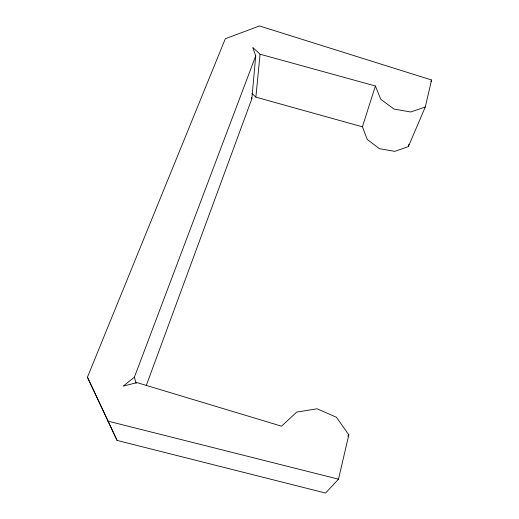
<?xml version="1.0" encoding="UTF-8"?>
<svg xmlns="http://www.w3.org/2000/svg" width="519" height="519" viewBox="0 0 519 519"><rect width="100%" height="100%" fill="white"/><g stroke="black" fill="none" stroke-linecap="round" stroke-linejoin="round"><path stroke-width="0.78" d="M146.228 385.649L251.851 98.766L255.718 55.896L252.759 47.45L260.064 54.216L375.393 85.985L380.777 99.298L393.999 109.074L410.704 111.981L425.275 107.031L431.574 80.01L259.5 25.95L225.317 38.737L87.426 377.216L117.073 440.417L325.569 493.05L338.479 479.173L348.82 434.844L336.396 417.211L317.044 408.797L296.686 412.08L281.558 426.19L137.022 382.607L123.191 386.13L134.376 377.209L255.718 55.896M425.275 107.031L408.356 146.592L394.816 151.36L379.395 148.681L367.27 139.455L362.398 126.824L255.873 97.144L260.064 54.216M408.356 146.592L408.914 144.25M362.398 126.824L375.393 85.985M430.958 81.496L431.574 80.01M347.847 436.109L348.82 434.844M107.842 421.11L338.479 479.173M251.942 93.401L255.873 97.144M87.426 377.216L107.212 419.222M107.894 420.682L117.073 440.417M251.352 97.306L251.851 98.766M134.376 377.209L136.114 383.314"/></g></svg>
